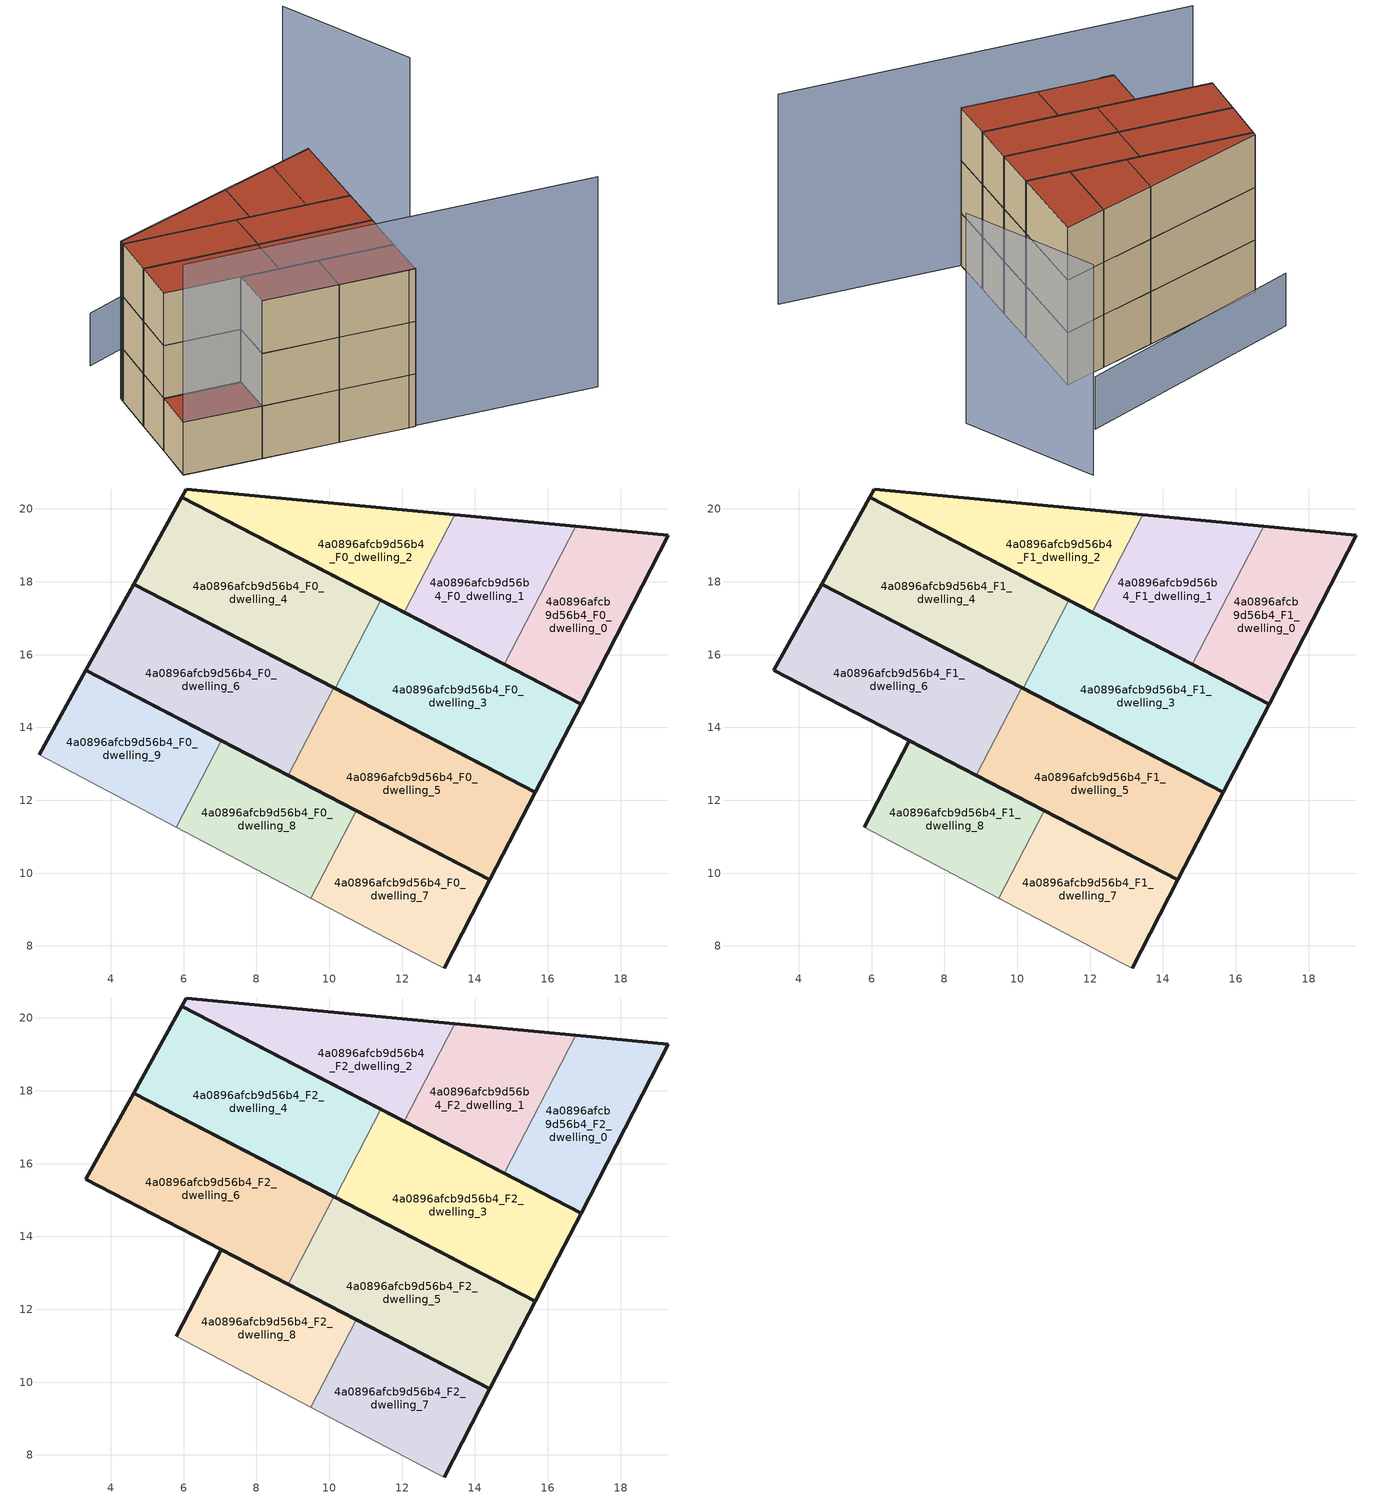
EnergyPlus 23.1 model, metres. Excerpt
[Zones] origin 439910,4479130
4a0896afcb9d56b4_F0_dwelling_0
 floor ground (EU_floor_Construction): 16.91,14.64 19.32,19.28 16.77,19.52 14.8,15.74 z0
 wall outside (EU_wall_Construction): 16.77,19.52 19.32,19.28 16.91,14.64 14.8,15.74 z0:3
 wall to 4a0896afcb9d56b4_F0_dwelling_1 (EU_wall_Construction): 14.8,15.74 16.77,19.52 z0:3
4a0896afcb9d56b4_F0_dwelling_1
 floor ground (EU_floor_Construction): 14.8,15.74 16.77,19.52 13.45,19.84 12.06,17.16 z0
 wall outside (EU_wall_Construction): 14.8,15.74 12.06,17.16 / 13.45,19.84 16.77,19.52 z0:3
 wall to 4a0896afcb9d56b4_F0_dwelling_2 (EU_wall_Construction): 12.06,17.16 13.45,19.84 z0:3
4a0896afcb9d56b4_F0_dwelling_2
 floor ground (EU_floor_Construction): 12.06,17.16 13.45,19.84 6.07,20.55 5.95,20.33 z0
 wall outside (EU_wall_Construction): 12.06,17.16 5.95,20.33 6.07,20.55 13.45,19.84 z0:3
4a0896afcb9d56b4_F0_dwelling_3
 floor ground (EU_floor_Construction): 15.66,12.22 16.91,14.64 11.41,17.49 10.16,15.07 z0
 wall outside (EU_wall_Construction): 11.41,17.49 16.91,14.64 15.66,12.22 10.16,15.07 z0:3
 wall to 4a0896afcb9d56b4_F0_dwelling_4 (EU_wall_Construction): 10.16,15.07 11.41,17.49 z0:3
4a0896afcb9d56b4_F0_dwelling_4
 floor ground (EU_floor_Construction): 10.16,15.07 11.41,17.49 5.95,20.33 4.63,17.94 z0
 wall outside (EU_wall_Construction): 10.16,15.07 4.63,17.94 5.95,20.33 11.41,17.49 z0:3
4a0896afcb9d56b4_F0_dwelling_5
 floor ground (EU_floor_Construction): 14.41,9.82 15.66,12.22 10.13,15.09 8.88,12.68 z0
 wall outside (EU_wall_Construction): 10.13,15.09 15.66,12.22 14.41,9.82 8.88,12.68 z0:3
 wall to 4a0896afcb9d56b4_F0_dwelling_6 (EU_wall_Construction): 8.88,12.68 10.13,15.09 z0:3
4a0896afcb9d56b4_F0_dwelling_6
 floor ground (EU_floor_Construction): 8.88,12.68 10.13,15.09 4.63,17.94 3.31,15.57 z0
 wall outside (EU_wall_Construction): 8.88,12.68 3.31,15.57 4.63,17.94 10.13,15.09 z0:3
4a0896afcb9d56b4_F0_dwelling_7
 floor ground (EU_floor_Construction): 13.16,7.39 14.41,9.82 10.74,11.72 9.49,9.31 12.85,7.54 z0
 wall outside (EU_wall_Construction): 10.74,11.72 14.41,9.82 13.16,7.39 z0:3
 wall adiabatic (EU_wall_Construction): 13.16,7.39 12.85,7.54 9.49,9.31 z0:3
 wall to 4a0896afcb9d56b4_F0_dwelling_8 (EU_wall_Construction): 9.49,9.31 10.74,11.72 z0:3
4a0896afcb9d56b4_F0_dwelling_8
 floor ground (EU_floor_Construction): 9.49,9.31 10.74,11.72 7.03,13.64 5.8,11.26 z0
 wall outside (EU_wall_Construction): 7.03,13.64 10.74,11.72 z0:3
 wall adiabatic (EU_wall_Construction): 9.49,9.31 5.8,11.26 z0:3
 wall to 4a0896afcb9d56b4_F0_dwelling_9 (EU_wall_Construction): 5.8,11.26 7.03,13.64 z0:3
4a0896afcb9d56b4_F0_dwelling_9
 floor ground (EU_floor_Construction): 5.8,11.26 7.03,13.64 3.31,15.57 2.03,13.24 z0
 wall outside (EU_wall_Construction): 2.03,13.24 3.31,15.57 7.03,13.64 z0:3
 wall adiabatic (EU_wall_Construction): 5.8,11.26 2.03,13.24 z0:3
 roof outside (EU_roof_Construction): 7.03,13.64 5.8,11.26 2.03,13.24 3.31,15.57 z3
4a0896afcb9d56b4_F1_dwelling_0
 floor to 4a0896afcb9d56b4_F0_dwelling_0 (EU_floor_Construction): 16.91,14.64 19.32,19.28 16.77,19.52 14.8,15.74 z3
 wall outside (EU_wall_Construction): 16.77,19.52 19.32,19.28 16.91,14.64 14.8,15.74 z3:6
 wall to 4a0896afcb9d56b4_F1_dwelling_1 (EU_wall_Construction): 14.8,15.74 16.77,19.52 z3:6
4a0896afcb9d56b4_F1_dwelling_1
 floor to 4a0896afcb9d56b4_F0_dwelling_1 (EU_floor_Construction): 14.8,15.74 16.77,19.52 13.45,19.84 12.06,17.16 z3
 wall outside (EU_wall_Construction): 14.8,15.74 12.06,17.16 / 13.45,19.84 16.77,19.52 z3:6
 wall to 4a0896afcb9d56b4_F1_dwelling_2 (EU_wall_Construction): 12.06,17.16 13.45,19.84 z3:6
4a0896afcb9d56b4_F1_dwelling_2
 floor to 4a0896afcb9d56b4_F0_dwelling_2 (EU_floor_Construction): 12.06,17.16 13.45,19.84 6.07,20.55 5.95,20.33 z3
 wall outside (EU_wall_Construction): 12.06,17.16 5.95,20.33 6.07,20.55 13.45,19.84 z3:6
4a0896afcb9d56b4_F1_dwelling_3
 floor to 4a0896afcb9d56b4_F0_dwelling_3 (EU_floor_Construction): 15.66,12.22 16.91,14.64 11.41,17.49 10.16,15.07 z3
 wall outside (EU_wall_Construction): 11.41,17.49 16.91,14.64 15.66,12.22 10.16,15.07 z3:6
 wall to 4a0896afcb9d56b4_F1_dwelling_4 (EU_wall_Construction): 10.16,15.07 11.41,17.49 z3:6
4a0896afcb9d56b4_F1_dwelling_4
 floor to 4a0896afcb9d56b4_F0_dwelling_4 (EU_floor_Construction): 10.16,15.07 11.41,17.49 5.95,20.33 4.63,17.94 z3
 wall outside (EU_wall_Construction): 10.16,15.07 4.63,17.94 5.95,20.33 11.41,17.49 z3:6
4a0896afcb9d56b4_F1_dwelling_5
 floor to 4a0896afcb9d56b4_F0_dwelling_5 (EU_floor_Construction): 14.41,9.82 15.66,12.22 10.13,15.09 8.88,12.68 z3
 wall outside (EU_wall_Construction): 10.13,15.09 15.66,12.22 14.41,9.82 8.88,12.68 z3:6
 wall to 4a0896afcb9d56b4_F1_dwelling_6 (EU_wall_Construction): 8.88,12.68 10.13,15.09 z3:6
4a0896afcb9d56b4_F1_dwelling_6
 floor to 4a0896afcb9d56b4_F0_dwelling_6 (EU_floor_Construction): 8.88,12.68 10.13,15.09 4.63,17.94 3.31,15.57 z3
 wall outside (EU_wall_Construction): 8.88,12.68 3.31,15.57 4.63,17.94 10.13,15.09 z3:6
4a0896afcb9d56b4_F1_dwelling_7
 floor to 4a0896afcb9d56b4_F0_dwelling_7 (EU_floor_Construction): 13.16,7.39 14.41,9.82 10.74,11.72 9.49,9.31 12.85,7.54 z3
 wall outside (EU_wall_Construction): 10.74,11.72 14.41,9.82 13.16,7.39 z3:6
 wall adiabatic (EU_wall_Construction): 13.16,7.39 12.85,7.54 9.49,9.31 z3:6
 wall to 4a0896afcb9d56b4_F1_dwelling_8 (EU_wall_Construction): 9.49,9.31 10.74,11.72 z3:6
4a0896afcb9d56b4_F1_dwelling_8
 floor to 4a0896afcb9d56b4_F0_dwelling_8 (EU_floor_Construction): 9.49,9.31 10.74,11.72 7.03,13.64 5.8,11.26 z3
 wall outside (EU_wall_Construction): 5.8,11.26 7.03,13.64 10.74,11.72 z3:6
 wall adiabatic (EU_wall_Construction): 9.49,9.31 5.8,11.26 z3:6
4a0896afcb9d56b4_F2_dwelling_0
 floor to 4a0896afcb9d56b4_F1_dwelling_0 (EU_floor_Construction): 16.91,14.64 19.32,19.28 16.77,19.52 14.8,15.74 z6
 wall outside (EU_wall_Construction): 16.77,19.52 19.32,19.28 16.91,14.64 14.8,15.74 z6:9
 wall to 4a0896afcb9d56b4_F2_dwelling_1 (EU_wall_Construction): 14.8,15.74 16.77,19.52 z6:9
 roof outside (EU_roof_Construction): 19.32,19.28 16.91,14.64 14.8,15.74 16.77,19.52 z9
4a0896afcb9d56b4_F2_dwelling_1
 floor to 4a0896afcb9d56b4_F1_dwelling_1 (EU_floor_Construction): 14.8,15.74 16.77,19.52 13.45,19.84 12.06,17.16 z6
 wall outside (EU_wall_Construction): 14.8,15.74 12.06,17.16 / 13.45,19.84 16.77,19.52 z6:9
 wall to 4a0896afcb9d56b4_F2_dwelling_2 (EU_wall_Construction): 12.06,17.16 13.45,19.84 z6:9
 roof outside (EU_roof_Construction): 16.77,19.52 14.8,15.74 12.06,17.16 13.45,19.84 z9
4a0896afcb9d56b4_F2_dwelling_2
 floor to 4a0896afcb9d56b4_F1_dwelling_2 (EU_floor_Construction): 12.06,17.16 13.45,19.84 6.07,20.55 5.95,20.33 z6
 wall outside (EU_wall_Construction): 12.06,17.16 5.95,20.33 6.07,20.55 13.45,19.84 z6:9
 roof outside (EU_roof_Construction): 13.45,19.84 12.06,17.16 5.95,20.33 6.07,20.55 z9
4a0896afcb9d56b4_F2_dwelling_3
 floor to 4a0896afcb9d56b4_F1_dwelling_3 (EU_floor_Construction): 15.66,12.22 16.91,14.64 11.41,17.49 10.16,15.07 z6
 wall outside (EU_wall_Construction): 11.41,17.49 16.91,14.64 15.66,12.22 10.16,15.07 z6:9
 wall to 4a0896afcb9d56b4_F2_dwelling_4 (EU_wall_Construction): 10.16,15.07 11.41,17.49 z6:9
 roof outside (EU_roof_Construction): 16.91,14.64 15.66,12.22 10.16,15.07 11.41,17.49 z9
4a0896afcb9d56b4_F2_dwelling_4
 floor to 4a0896afcb9d56b4_F1_dwelling_4 (EU_floor_Construction): 10.16,15.07 11.41,17.49 5.95,20.33 4.63,17.94 z6
 wall outside (EU_wall_Construction): 10.16,15.07 4.63,17.94 5.95,20.33 11.41,17.49 z6:9
 roof outside (EU_roof_Construction): 11.41,17.49 10.16,15.07 4.63,17.94 5.95,20.33 z9
4a0896afcb9d56b4_F2_dwelling_5
 floor to 4a0896afcb9d56b4_F1_dwelling_5 (EU_floor_Construction): 14.41,9.82 15.66,12.22 10.13,15.09 8.88,12.68 z6
 wall outside (EU_wall_Construction): 10.13,15.09 15.66,12.22 14.41,9.82 8.88,12.68 z6:9
 wall to 4a0896afcb9d56b4_F2_dwelling_6 (EU_wall_Construction): 8.88,12.68 10.13,15.09 z6:9
 roof outside (EU_roof_Construction): 15.66,12.22 14.41,9.82 8.88,12.68 10.13,15.09 z9
4a0896afcb9d56b4_F2_dwelling_6
 floor to 4a0896afcb9d56b4_F1_dwelling_6 (EU_floor_Construction): 8.88,12.68 10.13,15.09 4.63,17.94 3.31,15.57 z6
 wall outside (EU_wall_Construction): 8.88,12.68 3.31,15.57 4.63,17.94 10.13,15.09 z6:9
 roof outside (EU_roof_Construction): 10.13,15.09 8.88,12.68 3.31,15.57 4.63,17.94 z9
4a0896afcb9d56b4_F2_dwelling_7
 floor to 4a0896afcb9d56b4_F1_dwelling_7 (EU_floor_Construction): 13.16,7.39 14.41,9.82 10.74,11.72 9.49,9.31 12.85,7.54 z6
 wall outside (EU_wall_Construction): 10.74,11.72 14.41,9.82 13.16,7.39 z6:9
 wall adiabatic (EU_wall_Construction): 13.16,7.39 12.85,7.54 9.49,9.31 z6:9
 wall to 4a0896afcb9d56b4_F2_dwelling_8 (EU_wall_Construction): 9.49,9.31 10.74,11.72 z6:9
 roof outside (EU_roof_Construction): 14.41,9.82 13.16,7.39 12.85,7.54 9.49,9.31 10.74,11.72 z9
4a0896afcb9d56b4_F2_dwelling_8
 floor to 4a0896afcb9d56b4_F1_dwelling_8 (EU_floor_Construction): 9.49,9.31 10.74,11.72 7.03,13.64 5.8,11.26 z6
 wall outside (EU_wall_Construction): 5.8,11.26 7.03,13.64 10.74,11.72 z6:9
 wall adiabatic (EU_wall_Construction): 9.49,9.31 5.8,11.26 z6:9
 roof outside (EU_roof_Construction): 10.74,11.72 9.49,9.31 5.8,11.26 7.03,13.64 z9
shading: 2.03,13.24 22.01,2.91 / 25.49,17.79 25.59,26.02 z0:12; 21.9,23.17 7.74,23.87 z0:3
[Building]
EU S2 Campaign: North Axis=0; Terrain=City; Solar Distribution=FullExterior
[Site:Location]
Madrid: Latitude=40.5; Longitude=-3.5; Time Zone=1; Elevation=609
[SizingPeriod:WeatherFileDays]
AnnualSizingPeriod: Begin Month=1; Begin Day of Month=1; End Month=12; End Day of Month=31; Day of Week for Start Day=Monday; Use Weather File Daylight Saving Period=No; Use Weather File Rain and Snow Indicators=No
[MATERIAL]
EU_InternalMass_Material: Roughness=MediumRough; Thickness=0.1; Conductivity=1; Density=1800; Specific Heat=900; Thermal Absorptance=0.9; Solar Absorptance=0.7; Visible Absorptance=0.7
[MATERIAL:NOMASS] Roughness=MediumRough; Thermal Absorptance=0.9; Solar Absorptance=0.7; Visible Absorptance=0.7
Name | Thermal Resistance
EU_wall_NoMass | 1.60022
EU_roof_NoMass | 1.57597
EU_floor_NoMass | 0.470652
[CONSTRUCTION]
EU_wall_Construction: EU_wall_NoMass
EU_roof_Construction: EU_roof_NoMass
EU_floor_Construction: EU_floor_NoMass
EU_InternalMass_Construction: EU_InternalMass_Material
[ZONE] Type=1; Multiplier=1; Ceiling Height=autocalculate; Floor Area=autocalculate; Part of Total Floor Area=Yes
Name | Volume
4a0896afcb9d56b4_F0_dwelling_0; 4a0896afcb9d56b4_F1_dwelling_0; 4a0896afcb9d56b4_F2_dwelling_0 | 33.7998
4a0896afcb9d56b4_F0_dwelling_1; 4a0896afcb9d56b4_F1_dwelling_1; 4a0896afcb9d56b4_F2_dwelling_1 | 33.7877
4a0896afcb9d56b4_F0_dwelling_2; 4a0896afcb9d56b4_F1_dwelling_2; 4a0896afcb9d56b4_F2_dwelling_2 | 33.7914
4a0896afcb9d56b4_F0_dwelling_3; 4a0896afcb9d56b4_F1_dwelling_3; 4a0896afcb9d56b4_F2_dwelling_3 | 50.6814
4a0896afcb9d56b4_F0_dwelling_4; 4a0896afcb9d56b4_F1_dwelling_4; 4a0896afcb9d56b4_F2_dwelling_4 | 50.67
4a0896afcb9d56b4_F0_dwelling_5; 4a0896afcb9d56b4_F1_dwelling_5; 4a0896afcb9d56b4_F2_dwelling_5 | 50.6869
4a0896afcb9d56b4_F0_dwelling_6; 4a0896afcb9d56b4_F1_dwelling_6; 4a0896afcb9d56b4_F2_dwelling_6 | 50.6887
4a0896afcb9d56b4_F0_dwelling_7; 4a0896afcb9d56b4_F1_dwelling_7; 4a0896afcb9d56b4_F2_dwelling_7 | 33.7899
4a0896afcb9d56b4_F0_dwelling_8; 4a0896afcb9d56b4_F1_dwelling_8; 4a0896afcb9d56b4_F2_dwelling_8 | 33.7789
4a0896afcb9d56b4_F0_dwelling_9 | 33.7866
[INTERNALMASS] Construction=EU_InternalMass_Construction
Name | Zone or ZoneList | Surface Area
4a0896afcb9d56b4_F0_dwelling_0_EU_InternalMass | 4a0896afcb9d56b4_F0_dwelling_0 | 11.2667
4a0896afcb9d56b4_F0_dwelling_1_EU_InternalMass | 4a0896afcb9d56b4_F0_dwelling_1 | 11.2627
4a0896afcb9d56b4_F0_dwelling_2_EU_InternalMass | 4a0896afcb9d56b4_F0_dwelling_2 | 11.2639
4a0896afcb9d56b4_F0_dwelling_3_EU_InternalMass | 4a0896afcb9d56b4_F0_dwelling_3 | 16.8939
4a0896afcb9d56b4_F0_dwelling_4_EU_InternalMass | 4a0896afcb9d56b4_F0_dwelling_4 | 16.8899
4a0896afcb9d56b4_F0_dwelling_5_EU_InternalMass | 4a0896afcb9d56b4_F0_dwelling_5 | 16.8957
4a0896afcb9d56b4_F0_dwelling_6_EU_InternalMass | 4a0896afcb9d56b4_F0_dwelling_6 | 16.8962
4a0896afcb9d56b4_F0_dwelling_7_EU_InternalMass | 4a0896afcb9d56b4_F0_dwelling_7 | 11.2633
4a0896afcb9d56b4_F0_dwelling_8_EU_InternalMass | 4a0896afcb9d56b4_F0_dwelling_8 | 11.2595
4a0896afcb9d56b4_F0_dwelling_9_EU_InternalMass | 4a0896afcb9d56b4_F0_dwelling_9 | 11.2624
4a0896afcb9d56b4_F1_dwelling_0_EU_InternalMass | 4a0896afcb9d56b4_F1_dwelling_0 | 16.8912
4a0896afcb9d56b4_F1_dwelling_1_EU_InternalMass | 4a0896afcb9d56b4_F1_dwelling_1 | 16.8925
4a0896afcb9d56b4_F1_dwelling_2_EU_InternalMass | 4a0896afcb9d56b4_F1_dwelling_2 | 16.8914
4a0896afcb9d56b4_F1_dwelling_3_EU_InternalMass | 4a0896afcb9d56b4_F1_dwelling_3 | 16.8933
4a0896afcb9d56b4_F1_dwelling_4_EU_InternalMass | 4a0896afcb9d56b4_F1_dwelling_4 | 16.8941
4a0896afcb9d56b4_F1_dwelling_5_EU_InternalMass | 4a0896afcb9d56b4_F1_dwelling_5 | 16.893
4a0896afcb9d56b4_F1_dwelling_6_EU_InternalMass | 4a0896afcb9d56b4_F1_dwelling_6 | 11.2636
4a0896afcb9d56b4_F1_dwelling_7_EU_InternalMass | 4a0896afcb9d56b4_F1_dwelling_7 | 11.266
4a0896afcb9d56b4_F1_dwelling_8_EU_InternalMass | 4a0896afcb9d56b4_F1_dwelling_8 | 11.2623
4a0896afcb9d56b4_F2_dwelling_0_EU_InternalMass | 4a0896afcb9d56b4_F2_dwelling_0 | 16.8912
4a0896afcb9d56b4_F2_dwelling_1_EU_InternalMass | 4a0896afcb9d56b4_F2_dwelling_1 | 16.8925
4a0896afcb9d56b4_F2_dwelling_2_EU_InternalMass | 4a0896afcb9d56b4_F2_dwelling_2 | 16.8914
4a0896afcb9d56b4_F2_dwelling_3_EU_InternalMass | 4a0896afcb9d56b4_F2_dwelling_3 | 16.8933
4a0896afcb9d56b4_F2_dwelling_4_EU_InternalMass | 4a0896afcb9d56b4_F2_dwelling_4 | 16.8941
4a0896afcb9d56b4_F2_dwelling_5_EU_InternalMass | 4a0896afcb9d56b4_F2_dwelling_5 | 16.893
4a0896afcb9d56b4_F2_dwelling_6_EU_InternalMass | 4a0896afcb9d56b4_F2_dwelling_6 | 11.2636
4a0896afcb9d56b4_F2_dwelling_7_EU_InternalMass | 4a0896afcb9d56b4_F2_dwelling_7 | 11.266
4a0896afcb9d56b4_F2_dwelling_8_EU_InternalMass | 4a0896afcb9d56b4_F2_dwelling_8 | 11.2623
[OTHEREQUIPMENT] Fuel Type=Electricity; Design Level Calculation Method=Watts/Area; Power per Zone Floor Area=1; Fraction Latent=0; Fraction Radiant=0; Fraction Lost=0; Carbon Dioxide Generation Rate=0; EndUse Subcategory=EU_Step8_InternalGains
Name | Zone or ZoneList or Space or SpaceList | Schedule
EU_Step8_InternalGain_4a0896afcb9d56b4_F0_dwelling_0_f000 | 4a0896afcb9d56b4_F0_dwelling_0 | EU_Step8_GainSchedule_4a0896afcb9d56b4_F0_dwelling_0_f000
EU_Step8_InternalGain_4a0896afcb9d56b4_F0_dwelling_1_f000 | 4a0896afcb9d56b4_F0_dwelling_1 | EU_Step8_GainSchedule_4a0896afcb9d56b4_F0_dwelling_1_f000
EU_Step8_InternalGain_4a0896afcb9d56b4_F0_dwelling_2_f000 | 4a0896afcb9d56b4_F0_dwelling_2 | EU_Step8_GainSchedule_4a0896afcb9d56b4_F0_dwelling_2_f000
EU_Step8_InternalGain_4a0896afcb9d56b4_F0_dwelling_3_f000 | 4a0896afcb9d56b4_F0_dwelling_3 | EU_Step8_GainSchedule_4a0896afcb9d56b4_F0_dwelling_3_f000
EU_Step8_InternalGain_4a0896afcb9d56b4_F0_dwelling_4_f000 | 4a0896afcb9d56b4_F0_dwelling_4 | EU_Step8_GainSchedule_4a0896afcb9d56b4_F0_dwelling_4_f000
EU_Step8_InternalGain_4a0896afcb9d56b4_F0_dwelling_5_f000 | 4a0896afcb9d56b4_F0_dwelling_5 | EU_Step8_GainSchedule_4a0896afcb9d56b4_F0_dwelling_5_f000
EU_Step8_InternalGain_4a0896afcb9d56b4_F0_dwelling_6_f000 | 4a0896afcb9d56b4_F0_dwelling_6 | EU_Step8_GainSchedule_4a0896afcb9d56b4_F0_dwelling_6_f000
EU_Step8_InternalGain_4a0896afcb9d56b4_F0_dwelling_7_f000 | 4a0896afcb9d56b4_F0_dwelling_7 | EU_Step8_GainSchedule_4a0896afcb9d56b4_F0_dwelling_7_f000
EU_Step8_InternalGain_4a0896afcb9d56b4_F0_dwelling_8_f000 | 4a0896afcb9d56b4_F0_dwelling_8 | EU_Step8_GainSchedule_4a0896afcb9d56b4_F0_dwelling_8_f000
EU_Step8_InternalGain_4a0896afcb9d56b4_F0_dwelling_9_f000 | 4a0896afcb9d56b4_F0_dwelling_9 | EU_Step8_GainSchedule_4a0896afcb9d56b4_F0_dwelling_9_f000
EU_Step8_InternalGain_4a0896afcb9d56b4_F1_dwelling_0_f000 | 4a0896afcb9d56b4_F1_dwelling_0 | EU_Step8_GainSchedule_4a0896afcb9d56b4_F1_dwelling_0_f000
EU_Step8_InternalGain_4a0896afcb9d56b4_F1_dwelling_1_f000 | 4a0896afcb9d56b4_F1_dwelling_1 | EU_Step8_GainSchedule_4a0896afcb9d56b4_F1_dwelling_1_f000
EU_Step8_InternalGain_4a0896afcb9d56b4_F1_dwelling_2_f000 | 4a0896afcb9d56b4_F1_dwelling_2 | EU_Step8_GainSchedule_4a0896afcb9d56b4_F1_dwelling_2_f000
EU_Step8_InternalGain_4a0896afcb9d56b4_F1_dwelling_3_f000 | 4a0896afcb9d56b4_F1_dwelling_3 | EU_Step8_GainSchedule_4a0896afcb9d56b4_F1_dwelling_3_f000
EU_Step8_InternalGain_4a0896afcb9d56b4_F1_dwelling_4_f000 | 4a0896afcb9d56b4_F1_dwelling_4 | EU_Step8_GainSchedule_4a0896afcb9d56b4_F1_dwelling_4_f000
EU_Step8_InternalGain_4a0896afcb9d56b4_F1_dwelling_5_f000 | 4a0896afcb9d56b4_F1_dwelling_5 | EU_Step8_GainSchedule_4a0896afcb9d56b4_F1_dwelling_5_f000
EU_Step8_InternalGain_4a0896afcb9d56b4_F1_dwelling_6_f000 | 4a0896afcb9d56b4_F1_dwelling_6 | EU_Step8_GainSchedule_4a0896afcb9d56b4_F1_dwelling_6_f000
EU_Step8_InternalGain_4a0896afcb9d56b4_F1_dwelling_7_f000 | 4a0896afcb9d56b4_F1_dwelling_7 | EU_Step8_GainSchedule_4a0896afcb9d56b4_F1_dwelling_7_f000
EU_Step8_InternalGain_4a0896afcb9d56b4_F1_dwelling_8_f000 | 4a0896afcb9d56b4_F1_dwelling_8 | EU_Step8_GainSchedule_4a0896afcb9d56b4_F1_dwelling_8_f000
EU_Step8_InternalGain_4a0896afcb9d56b4_F2_dwelling_0_f000 | 4a0896afcb9d56b4_F2_dwelling_0 | EU_Step8_GainSchedule_4a0896afcb9d56b4_F2_dwelling_0_f000
EU_Step8_InternalGain_4a0896afcb9d56b4_F2_dwelling_1_f000 | 4a0896afcb9d56b4_F2_dwelling_1 | EU_Step8_GainSchedule_4a0896afcb9d56b4_F2_dwelling_1_f000
EU_Step8_InternalGain_4a0896afcb9d56b4_F2_dwelling_2_f000 | 4a0896afcb9d56b4_F2_dwelling_2 | EU_Step8_GainSchedule_4a0896afcb9d56b4_F2_dwelling_2_f000
EU_Step8_InternalGain_4a0896afcb9d56b4_F2_dwelling_3_f000 | 4a0896afcb9d56b4_F2_dwelling_3 | EU_Step8_GainSchedule_4a0896afcb9d56b4_F2_dwelling_3_f000
EU_Step8_InternalGain_4a0896afcb9d56b4_F2_dwelling_4_f000 | 4a0896afcb9d56b4_F2_dwelling_4 | EU_Step8_GainSchedule_4a0896afcb9d56b4_F2_dwelling_4_f000
EU_Step8_InternalGain_4a0896afcb9d56b4_F2_dwelling_5_f000 | 4a0896afcb9d56b4_F2_dwelling_5 | EU_Step8_GainSchedule_4a0896afcb9d56b4_F2_dwelling_5_f000
EU_Step8_InternalGain_4a0896afcb9d56b4_F2_dwelling_6_f000 | 4a0896afcb9d56b4_F2_dwelling_6 | EU_Step8_GainSchedule_4a0896afcb9d56b4_F2_dwelling_6_f000
EU_Step8_InternalGain_4a0896afcb9d56b4_F2_dwelling_7_f000 | 4a0896afcb9d56b4_F2_dwelling_7 | EU_Step8_GainSchedule_4a0896afcb9d56b4_F2_dwelling_7_f000
EU_Step8_InternalGain_4a0896afcb9d56b4_F2_dwelling_8_f000 | 4a0896afcb9d56b4_F2_dwelling_8 | EU_Step8_GainSchedule_4a0896afcb9d56b4_F2_dwelling_8_f000
[ZONEVENTILATION:DESIGNFLOWRATE] Schedule=EU_AlwaysOn; Design Flow Rate Calculation Method=AirChanges/Hour; Air Changes per Hour=0.480704; Ventilation Type=Natural; Fan Pressure Rise=0; Fan Total Efficiency=1; Constant Term Coefficient=1; Temperature Term Coefficient=0; Velocity Term Coefficient=0; Velocity Squared Term Coefficient=0; Minimum Indoor Temperature=-100; Maximum Indoor Temperature=100; Delta Temperature=-100; Minimum Outdoor Temperature=-100; Maximum Outdoor Temperature=100; Maximum Wind Speed=40
Name | Zone or ZoneList or Space or SpaceList
EU_ConstantAir_4a0896afcb9d56b4_F0_dwelling_0 | 4a0896afcb9d56b4_F0_dwelling_0
EU_ConstantAir_4a0896afcb9d56b4_F0_dwelling_1 | 4a0896afcb9d56b4_F0_dwelling_1
EU_ConstantAir_4a0896afcb9d56b4_F0_dwelling_2 | 4a0896afcb9d56b4_F0_dwelling_2
EU_ConstantAir_4a0896afcb9d56b4_F0_dwelling_3 | 4a0896afcb9d56b4_F0_dwelling_3
EU_ConstantAir_4a0896afcb9d56b4_F0_dwelling_4 | 4a0896afcb9d56b4_F0_dwelling_4
EU_ConstantAir_4a0896afcb9d56b4_F0_dwelling_5 | 4a0896afcb9d56b4_F0_dwelling_5
EU_ConstantAir_4a0896afcb9d56b4_F0_dwelling_6 | 4a0896afcb9d56b4_F0_dwelling_6
EU_ConstantAir_4a0896afcb9d56b4_F0_dwelling_7 | 4a0896afcb9d56b4_F0_dwelling_7
EU_ConstantAir_4a0896afcb9d56b4_F0_dwelling_8 | 4a0896afcb9d56b4_F0_dwelling_8
EU_ConstantAir_4a0896afcb9d56b4_F0_dwelling_9 | 4a0896afcb9d56b4_F0_dwelling_9
EU_ConstantAir_4a0896afcb9d56b4_F1_dwelling_0 | 4a0896afcb9d56b4_F1_dwelling_0
EU_ConstantAir_4a0896afcb9d56b4_F1_dwelling_1 | 4a0896afcb9d56b4_F1_dwelling_1
EU_ConstantAir_4a0896afcb9d56b4_F1_dwelling_2 | 4a0896afcb9d56b4_F1_dwelling_2
EU_ConstantAir_4a0896afcb9d56b4_F1_dwelling_3 | 4a0896afcb9d56b4_F1_dwelling_3
EU_ConstantAir_4a0896afcb9d56b4_F1_dwelling_4 | 4a0896afcb9d56b4_F1_dwelling_4
EU_ConstantAir_4a0896afcb9d56b4_F1_dwelling_5 | 4a0896afcb9d56b4_F1_dwelling_5
EU_ConstantAir_4a0896afcb9d56b4_F1_dwelling_6 | 4a0896afcb9d56b4_F1_dwelling_6
EU_ConstantAir_4a0896afcb9d56b4_F1_dwelling_7 | 4a0896afcb9d56b4_F1_dwelling_7
EU_ConstantAir_4a0896afcb9d56b4_F1_dwelling_8 | 4a0896afcb9d56b4_F1_dwelling_8
EU_ConstantAir_4a0896afcb9d56b4_F2_dwelling_0 | 4a0896afcb9d56b4_F2_dwelling_0
EU_ConstantAir_4a0896afcb9d56b4_F2_dwelling_1 | 4a0896afcb9d56b4_F2_dwelling_1
EU_ConstantAir_4a0896afcb9d56b4_F2_dwelling_2 | 4a0896afcb9d56b4_F2_dwelling_2
EU_ConstantAir_4a0896afcb9d56b4_F2_dwelling_3 | 4a0896afcb9d56b4_F2_dwelling_3
EU_ConstantAir_4a0896afcb9d56b4_F2_dwelling_4 | 4a0896afcb9d56b4_F2_dwelling_4
EU_ConstantAir_4a0896afcb9d56b4_F2_dwelling_5 | 4a0896afcb9d56b4_F2_dwelling_5
EU_ConstantAir_4a0896afcb9d56b4_F2_dwelling_6 | 4a0896afcb9d56b4_F2_dwelling_6
EU_ConstantAir_4a0896afcb9d56b4_F2_dwelling_7 | 4a0896afcb9d56b4_F2_dwelling_7
EU_ConstantAir_4a0896afcb9d56b4_F2_dwelling_8 | 4a0896afcb9d56b4_F2_dwelling_8
[HVACTEMPLATE:THERMOSTAT] Constant Heating Setpoint=20; Constant Cooling Setpoint=50
EU_HeatOnly_4a0896afcb9d56b4_F0_dwelling_0; EU_HeatOnly_4a0896afcb9d56b4_F0_dwelling_1; EU_HeatOnly_4a0896afcb9d56b4_F0_dwelling_2; EU_HeatOnly_4a0896afcb9d56b4_F0_dwelling_3; EU_HeatOnly_4a0896afcb9d56b4_F0_dwelling_4; EU_HeatOnly_4a0896afcb9d56b4_F0_dwelling_5; EU_HeatOnly_4a0896afcb9d56b4_F0_dwelling_6; EU_HeatOnly_4a0896afcb9d56b4_F0_dwelling_7; EU_HeatOnly_4a0896afcb9d56b4_F0_dwelling_8; EU_HeatOnly_4a0896afcb9d56b4_F0_dwelling_9; EU_HeatOnly_4a0896afcb9d56b4_F1_dwelling_0; EU_HeatOnly_4a0896afcb9d56b4_F1_dwelling_1; EU_HeatOnly_4a0896afcb9d56b4_F1_dwelling_2; EU_HeatOnly_4a0896afcb9d56b4_F1_dwelling_3; EU_HeatOnly_4a0896afcb9d56b4_F1_dwelling_4; EU_HeatOnly_4a0896afcb9d56b4_F1_dwelling_5; EU_HeatOnly_4a0896afcb9d56b4_F1_dwelling_6; EU_HeatOnly_4a0896afcb9d56b4_F1_dwelling_7; EU_HeatOnly_4a0896afcb9d56b4_F1_dwelling_8; EU_HeatOnly_4a0896afcb9d56b4_F2_dwelling_0; EU_HeatOnly_4a0896afcb9d56b4_F2_dwelling_1; EU_HeatOnly_4a0896afcb9d56b4_F2_dwelling_2; EU_HeatOnly_4a0896afcb9d56b4_F2_dwelling_3; EU_HeatOnly_4a0896afcb9d56b4_F2_dwelling_4; EU_HeatOnly_4a0896afcb9d56b4_F2_dwelling_5; EU_HeatOnly_4a0896afcb9d56b4_F2_dwelling_6; EU_HeatOnly_4a0896afcb9d56b4_F2_dwelling_7; EU_HeatOnly_4a0896afcb9d56b4_F2_dwelling_8
[HVACTEMPLATE:ZONE:IDEALLOADSAIRSYSTEM] System Availability Schedule=EU_AlwaysOn; Maximum Heating Supply Air Temperature=50; Minimum Cooling Supply Air Temperature=13; Maximum Heating Supply Air Humidity Ratio=0.0156; Minimum Cooling Supply Air Humidity Ratio=0.0077; Heating Limit=NoLimit; Cooling Limit=NoLimit; Heating Availability Schedule=EU_AlwaysOn; Cooling Availability Schedule=EU_CoolingOff; Dehumidification Control Type=ConstantSensibleHeatRatio; Cooling Sensible Heat Ratio=0.7; Dehumidification Setpoint=60; Humidification Control Type=None; Humidification Setpoint=30; Outdoor Air Method=None; Outdoor Air Flow Rate per Person=0.00944; Outdoor Air Flow Rate per Zone Floor Area=0; Outdoor Air Flow Rate per Zone=0; Demand Controlled Ventilation Type=None; Outdoor Air Economizer Type=NoEconomizer; Heat Recovery Type=None; Sensible Heat Recovery Effectiveness=0.7; Latent Heat Recovery Effectiveness=0.65
Name | Template Thermostat
4a0896afcb9d56b4_F0_dwelling_0 | EU_HeatOnly_4a0896afcb9d56b4_F0_dwelling_0
4a0896afcb9d56b4_F0_dwelling_1 | EU_HeatOnly_4a0896afcb9d56b4_F0_dwelling_1
4a0896afcb9d56b4_F0_dwelling_2 | EU_HeatOnly_4a0896afcb9d56b4_F0_dwelling_2
4a0896afcb9d56b4_F0_dwelling_3 | EU_HeatOnly_4a0896afcb9d56b4_F0_dwelling_3
4a0896afcb9d56b4_F0_dwelling_4 | EU_HeatOnly_4a0896afcb9d56b4_F0_dwelling_4
4a0896afcb9d56b4_F0_dwelling_5 | EU_HeatOnly_4a0896afcb9d56b4_F0_dwelling_5
4a0896afcb9d56b4_F0_dwelling_6 | EU_HeatOnly_4a0896afcb9d56b4_F0_dwelling_6
4a0896afcb9d56b4_F0_dwelling_7 | EU_HeatOnly_4a0896afcb9d56b4_F0_dwelling_7
4a0896afcb9d56b4_F0_dwelling_8 | EU_HeatOnly_4a0896afcb9d56b4_F0_dwelling_8
4a0896afcb9d56b4_F0_dwelling_9 | EU_HeatOnly_4a0896afcb9d56b4_F0_dwelling_9
4a0896afcb9d56b4_F1_dwelling_0 | EU_HeatOnly_4a0896afcb9d56b4_F1_dwelling_0
4a0896afcb9d56b4_F1_dwelling_1 | EU_HeatOnly_4a0896afcb9d56b4_F1_dwelling_1
4a0896afcb9d56b4_F1_dwelling_2 | EU_HeatOnly_4a0896afcb9d56b4_F1_dwelling_2
4a0896afcb9d56b4_F1_dwelling_3 | EU_HeatOnly_4a0896afcb9d56b4_F1_dwelling_3
4a0896afcb9d56b4_F1_dwelling_4 | EU_HeatOnly_4a0896afcb9d56b4_F1_dwelling_4
4a0896afcb9d56b4_F1_dwelling_5 | EU_HeatOnly_4a0896afcb9d56b4_F1_dwelling_5
4a0896afcb9d56b4_F1_dwelling_6 | EU_HeatOnly_4a0896afcb9d56b4_F1_dwelling_6
4a0896afcb9d56b4_F1_dwelling_7 | EU_HeatOnly_4a0896afcb9d56b4_F1_dwelling_7
4a0896afcb9d56b4_F1_dwelling_8 | EU_HeatOnly_4a0896afcb9d56b4_F1_dwelling_8
4a0896afcb9d56b4_F2_dwelling_0 | EU_HeatOnly_4a0896afcb9d56b4_F2_dwelling_0
4a0896afcb9d56b4_F2_dwelling_1 | EU_HeatOnly_4a0896afcb9d56b4_F2_dwelling_1
4a0896afcb9d56b4_F2_dwelling_2 | EU_HeatOnly_4a0896afcb9d56b4_F2_dwelling_2
4a0896afcb9d56b4_F2_dwelling_3 | EU_HeatOnly_4a0896afcb9d56b4_F2_dwelling_3
4a0896afcb9d56b4_F2_dwelling_4 | EU_HeatOnly_4a0896afcb9d56b4_F2_dwelling_4
4a0896afcb9d56b4_F2_dwelling_5 | EU_HeatOnly_4a0896afcb9d56b4_F2_dwelling_5
4a0896afcb9d56b4_F2_dwelling_6 | EU_HeatOnly_4a0896afcb9d56b4_F2_dwelling_6
4a0896afcb9d56b4_F2_dwelling_7 | EU_HeatOnly_4a0896afcb9d56b4_F2_dwelling_7
4a0896afcb9d56b4_F2_dwelling_8 | EU_HeatOnly_4a0896afcb9d56b4_F2_dwelling_8
[SIZING:ZONE] Zone Cooling Design Supply Air Temperature Input Method=SupplyAirTemperature; Zone Cooling Design Supply Air Temperature=13; Zone Heating Design Supply Air Temperature Input Method=SupplyAirTemperature; Zone Heating Design Supply Air Temperature=50; Zone Cooling Design Supply Air Humidity Ratio=0.008; Zone Heating Design Supply Air Humidity Ratio=0.008; Cooling Design Air Flow Method=DesignDay; Cooling Design Air Flow Rate=0; Cooling Minimum Air Flow per Zone Floor Area=0.000762; Cooling Minimum Air Flow=0; Cooling Minimum Air Flow Fraction=0.2; Heating Design Air Flow Method=DesignDay; Heating Design Air Flow Rate=0; Heating Maximum Air Flow per Zone Floor Area=0.002032; Heating Maximum Air Flow=0.141576; Heating Maximum Air Flow Fraction=0.3; Account for Dedicated Outdoor Air System=No; Dedicated Outdoor Air System Control Strategy=NeutralSupplyAir; Dedicated Outdoor Air Low Setpoint Temperature for Design=autosize; Dedicated Outdoor Air High Setpoint Temperature for Design=autosize; Zone Load Sizing Method=Sensible Load Only No Latent Load; Zone Latent Cooling Design Supply Air Humidity Ratio Input Method=HumidityRatioDifference; Zone Cooling Design Supply Air Humidity Ratio Difference=0.005; Zone Latent Heating Design Supply Air Humidity Ratio Input Method=HumidityRatioDifference; Zone Humidification Design Supply Air Humidity Ratio Difference=0.005
4a0896afcb9d56b4_F0_dwelling_0; 4a0896afcb9d56b4_F0_dwelling_1; 4a0896afcb9d56b4_F0_dwelling_2; 4a0896afcb9d56b4_F0_dwelling_3; 4a0896afcb9d56b4_F0_dwelling_4; 4a0896afcb9d56b4_F0_dwelling_5; 4a0896afcb9d56b4_F0_dwelling_6; 4a0896afcb9d56b4_F0_dwelling_7; 4a0896afcb9d56b4_F0_dwelling_8; 4a0896afcb9d56b4_F0_dwelling_9; 4a0896afcb9d56b4_F1_dwelling_0; 4a0896afcb9d56b4_F1_dwelling_1; 4a0896afcb9d56b4_F1_dwelling_2; 4a0896afcb9d56b4_F1_dwelling_3; 4a0896afcb9d56b4_F1_dwelling_4; 4a0896afcb9d56b4_F1_dwelling_5; 4a0896afcb9d56b4_F1_dwelling_6; 4a0896afcb9d56b4_F1_dwelling_7; 4a0896afcb9d56b4_F1_dwelling_8; 4a0896afcb9d56b4_F2_dwelling_0; 4a0896afcb9d56b4_F2_dwelling_1; 4a0896afcb9d56b4_F2_dwelling_2; 4a0896afcb9d56b4_F2_dwelling_3; 4a0896afcb9d56b4_F2_dwelling_4; 4a0896afcb9d56b4_F2_dwelling_5; 4a0896afcb9d56b4_F2_dwelling_6; 4a0896afcb9d56b4_F2_dwelling_7; 4a0896afcb9d56b4_F2_dwelling_8
[SCHEDULE:CONSTANT]
Name | Hourly Value
EU_AlwaysOn | 1
EU_CoolingOff | 0
[SCHEDULE:FILE] Column Number=1; Rows to Skip at Top=0; Number of Hours of Data=8760; Column Separator=Comma; Interpolate to Timestep=No; Minutes per Item=60; Adjust Schedule for Daylight Savings=Yes
Name | File
EU_Step8_GainSchedule_4a0896afcb9d56b4_F0_dwelling_0_f000 | ../../schedules/4a0896afcb9d56b4/4a0896afcb9d56b4_F0_dwelling_0_f000_gain.csv
EU_Step8_GainSchedule_4a0896afcb9d56b4_F0_dwelling_1_f000 | ../../schedules/4a0896afcb9d56b4/4a0896afcb9d56b4_F0_dwelling_1_f000_gain.csv
EU_Step8_GainSchedule_4a0896afcb9d56b4_F0_dwelling_2_f000 | ../../schedules/4a0896afcb9d56b4/4a0896afcb9d56b4_F0_dwelling_2_f000_gain.csv
EU_Step8_GainSchedule_4a0896afcb9d56b4_F0_dwelling_3_f000 | ../../schedules/4a0896afcb9d56b4/4a0896afcb9d56b4_F0_dwelling_3_f000_gain.csv
EU_Step8_GainSchedule_4a0896afcb9d56b4_F0_dwelling_4_f000 | ../../schedules/4a0896afcb9d56b4/4a0896afcb9d56b4_F0_dwelling_4_f000_gain.csv
EU_Step8_GainSchedule_4a0896afcb9d56b4_F0_dwelling_5_f000 | ../../schedules/4a0896afcb9d56b4/4a0896afcb9d56b4_F0_dwelling_5_f000_gain.csv
EU_Step8_GainSchedule_4a0896afcb9d56b4_F0_dwelling_6_f000 | ../../schedules/4a0896afcb9d56b4/4a0896afcb9d56b4_F0_dwelling_6_f000_gain.csv
EU_Step8_GainSchedule_4a0896afcb9d56b4_F0_dwelling_7_f000 | ../../schedules/4a0896afcb9d56b4/4a0896afcb9d56b4_F0_dwelling_7_f000_gain.csv
EU_Step8_GainSchedule_4a0896afcb9d56b4_F0_dwelling_8_f000 | ../../schedules/4a0896afcb9d56b4/4a0896afcb9d56b4_F0_dwelling_8_f000_gain.csv
EU_Step8_GainSchedule_4a0896afcb9d56b4_F0_dwelling_9_f000 | ../../schedules/4a0896afcb9d56b4/4a0896afcb9d56b4_F0_dwelling_9_f000_gain.csv
EU_Step8_GainSchedule_4a0896afcb9d56b4_F1_dwelling_0_f000 | ../../schedules/4a0896afcb9d56b4/4a0896afcb9d56b4_F1_dwelling_0_f000_gain.csv
EU_Step8_GainSchedule_4a0896afcb9d56b4_F1_dwelling_1_f000 | ../../schedules/4a0896afcb9d56b4/4a0896afcb9d56b4_F1_dwelling_1_f000_gain.csv
EU_Step8_GainSchedule_4a0896afcb9d56b4_F1_dwelling_2_f000 | ../../schedules/4a0896afcb9d56b4/4a0896afcb9d56b4_F1_dwelling_2_f000_gain.csv
EU_Step8_GainSchedule_4a0896afcb9d56b4_F1_dwelling_3_f000 | ../../schedules/4a0896afcb9d56b4/4a0896afcb9d56b4_F1_dwelling_3_f000_gain.csv
EU_Step8_GainSchedule_4a0896afcb9d56b4_F1_dwelling_4_f000 | ../../schedules/4a0896afcb9d56b4/4a0896afcb9d56b4_F1_dwelling_4_f000_gain.csv
EU_Step8_GainSchedule_4a0896afcb9d56b4_F1_dwelling_5_f000 | ../../schedules/4a0896afcb9d56b4/4a0896afcb9d56b4_F1_dwelling_5_f000_gain.csv
EU_Step8_GainSchedule_4a0896afcb9d56b4_F1_dwelling_6_f000 | ../../schedules/4a0896afcb9d56b4/4a0896afcb9d56b4_F1_dwelling_6_f000_gain.csv
EU_Step8_GainSchedule_4a0896afcb9d56b4_F1_dwelling_7_f000 | ../../schedules/4a0896afcb9d56b4/4a0896afcb9d56b4_F1_dwelling_7_f000_gain.csv
EU_Step8_GainSchedule_4a0896afcb9d56b4_F1_dwelling_8_f000 | ../../schedules/4a0896afcb9d56b4/4a0896afcb9d56b4_F1_dwelling_8_f000_gain.csv
EU_Step8_GainSchedule_4a0896afcb9d56b4_F2_dwelling_0_f000 | ../../schedules/4a0896afcb9d56b4/4a0896afcb9d56b4_F2_dwelling_0_f000_gain.csv
EU_Step8_GainSchedule_4a0896afcb9d56b4_F2_dwelling_1_f000 | ../../schedules/4a0896afcb9d56b4/4a0896afcb9d56b4_F2_dwelling_1_f000_gain.csv
EU_Step8_GainSchedule_4a0896afcb9d56b4_F2_dwelling_2_f000 | ../../schedules/4a0896afcb9d56b4/4a0896afcb9d56b4_F2_dwelling_2_f000_gain.csv
EU_Step8_GainSchedule_4a0896afcb9d56b4_F2_dwelling_3_f000 | ../../schedules/4a0896afcb9d56b4/4a0896afcb9d56b4_F2_dwelling_3_f000_gain.csv
EU_Step8_GainSchedule_4a0896afcb9d56b4_F2_dwelling_4_f000 | ../../schedules/4a0896afcb9d56b4/4a0896afcb9d56b4_F2_dwelling_4_f000_gain.csv
EU_Step8_GainSchedule_4a0896afcb9d56b4_F2_dwelling_5_f000 | ../../schedules/4a0896afcb9d56b4/4a0896afcb9d56b4_F2_dwelling_5_f000_gain.csv
EU_Step8_GainSchedule_4a0896afcb9d56b4_F2_dwelling_6_f000 | ../../schedules/4a0896afcb9d56b4/4a0896afcb9d56b4_F2_dwelling_6_f000_gain.csv
EU_Step8_GainSchedule_4a0896afcb9d56b4_F2_dwelling_7_f000 | ../../schedules/4a0896afcb9d56b4/4a0896afcb9d56b4_F2_dwelling_7_f000_gain.csv
EU_Step8_GainSchedule_4a0896afcb9d56b4_F2_dwelling_8_f000 | ../../schedules/4a0896afcb9d56b4/4a0896afcb9d56b4_F2_dwelling_8_f000_gain.csv
